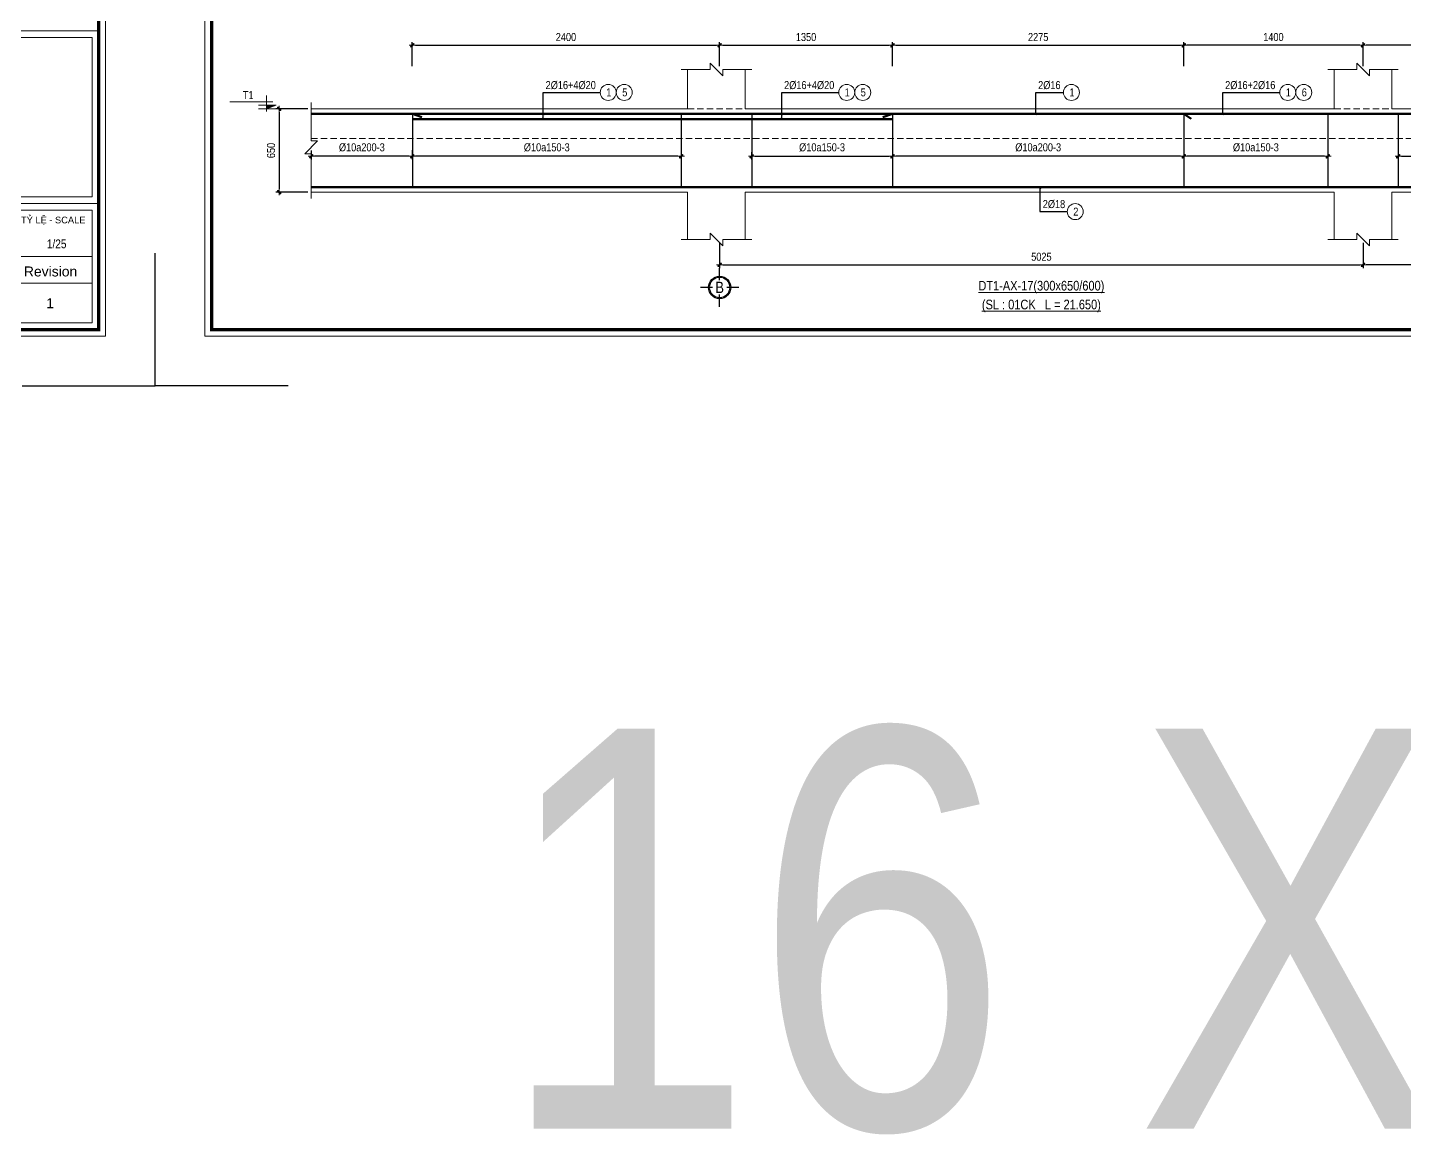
# Model space of a CAD drawing. Header units: millimetres. Extents: x 397144 to 8960116, y 345581 to 674207.
# Drawn here: x 4930854 to 4941607, y 642655 to 651302 of the extents above; entities that cross this region are included whole.
import ezdxf
from ezdxf.enums import TextEntityAlignment as Align

# ---------------------------------------------------------------- set-up
doc = ezdxf.new("R2010")
doc.units = ezdxf.units.MM
doc.header["$PDSIZE"] = -10
doc.linetypes.add('CENTER', pattern=[2, 1.25, -0.25, 0.25, -0.25])
doc.linetypes.add('HIDDEN', pattern=[0.375, 0.25, -0.125])
doc.layers.get('0').update_dxf_attribs({"linetype": 'CONTINUOUS'})
doc.layers.get('Defpoints').update_dxf_attribs({"color": 12, "linetype": 'CONTINUOUS'})
for name, color, linetype, lineweight in [('2', 2, 'CONTINUOUS', 20), ('CDAI', 8, 'CONTINUOUS', 30), ('CHUNHO', 7, 'CENTER', 13), ('CTHEP', 2, 'CONTINUOUS', 50), ('DBAO', 3, 'CONTINUOUS', 20), ('DGIONG', 4, 'CONTINUOUS', 13), ('KTH', 150, 'CONTINUOUS', 5), ('Net khuat', 8, 'HIDDEN', 13), ('STICK', 1, 'CONTINUOUS', 9), ('TEXT', 7, 'CONTINUOUS', 15)]:
    doc.layers.add(name, color=color, linetype=linetype, lineweight=lineweight)
doc.layers.add('8', color=8, linetype='CONTINUOUS')
doc.layers.add('HATCH', color=7, linetype='CONTINUOUS', lineweight=5, true_color=0x2491ff)
doc.styles.add('CHG_XX_Khung ten$0$A1 BORDER$0$ARIAL', font='arial.ttf')
doc.styles.add('CHG_XX_Khung ten$0$arial', font='arial.ttf')
doc.styles.add('HELVECONDENSE', font='VHELVCN_0.TTF')
doc.styles.add('Star-HelCon', font='VHELVCN_0.TTF')
doc.styles.add('TTP-HelCon', font='VHELVCN_0.TTF')
doc.styles.add('VNI-HELVE-CONDENSE', font='VHELVCN_0.TTF')
doc.dimstyles.new('kc-25', dxfattribs={"dimtxt": 62.5, "dimasz": 20, "dimexe": 20, "dimexo": 50, "dimgap": 25, "dimtad": 3, "dimdec": 0, "dimzin": 0, "dimdsep": 46, "dimtxsty": 'VNI-HELVE-CONDENSE', "dimblk": 'DIM', "dimcen": 2.5, "dimclrd": 256, "dimclre": 154, "dimclrt": 7, "dimaunit": 1, "dimadec": 0, "dimazin": 0, "dimtfac": 1, "dimtdec": 0, "dimtix": 1, "dimtmove": 0, "dimatfit": 3, "dimldrblk": 'DOT', "dimfxl": 1, "dimtolj": 1, "dimtzin": 0, "dimarcsym": 0})
doc.dimstyles.new('TTP-25', dxfattribs={"dimscale": 25, "dimtxt": 2.5, "dimasz": 1, "dimexe": 1, "dimexo": 1, "dimgap": 0.09, "dimtad": 0, "dimdec": 4, "dimrnd": 5, "dimzin": 9, "dimdsep": 46, "dimtxsty": 'TTP-HelCon', "dimblk": 'Stick1', "dimcen": 0.09, "dimdle": 1.5, "dimclrd": 256, "dimclre": 256, "dimclrt": 7, "dimadec": 0, "dimazin": 0, "dimtfac": 1, "dimtdec": 4, "dimtmove": 0, "dimatfit": 3, "dimldrblk": '_ArchTick1', "dimfxl": 1, "dimtvp": 1, "dimtolj": 1, "dimtzin": 0, "dimarcsym": 0})

# ---------------------------------------------------------------- blocks, each defined once
blk = doc.blocks.new('Stick1')
at = {"layer": 'STICK'}
h = blk.add_hatch(color=256, dxfattribs=at)
edge = h.paths.add_edge_path()
edge.add_line((0.3, 0.5), (-0.5, -0.3))
edge.add_arc((-0.4, -0.4), 0.141, 135, 315)
edge.add_line((-0.3, -0.5), (0.5, 0.3))
edge.add_arc((0.4, 0.4), 0.141, 315, 495)
blk.add_line((1, 0), (-1, 0), dxfattribs=at)
blk.add_lwpolyline([(0.3, 0.5), (-0.5, -0.3, 1), (-0.3, -0.5), (0.5, 0.3, 1), (0.3, 0.5, 1)], format="xyb", dxfattribs=at)
blk = doc.blocks.new('*D50')
at = {"layer": 'Defpoints', "color": 0, "transparency": 16777216}
for p in [(4933070, 650366), (4933070, 650296), (4933859, 650366)]:
    blk.add_point(p, dxfattribs=at)
at = {"layer": 'KTH', "lineweight": -2, "transparency": 16777216}
for p, q in [((4933070, 650341), (4933070, 650271)), ((4933834, 650296), (4933095, 650296)), ((4933859, 650341), (4933859, 650271))]:
    blk.add_line(p, q, dxfattribs=at)
at = {"layer": 'KTH', "lineweight": -2, "transparency": 16777216, "xscale": 25, "yscale": 25, "zscale": 25, "rotation": 180}
blk.add_blockref('Stick1', (4933070, 650296), dxfattribs=at)
at = {"layer": 'KTH', "lineweight": -2, "transparency": 16777216, "xscale": 25, "yscale": 25, "zscale": 25}
blk.add_blockref('Stick1', (4933859, 650296), dxfattribs=at)
at = {"layer": 'KTH', "color": 7, "transparency": 16777216, "insert": (4933465, 650365), "char_height": 62.5, "attachment_point": 5, "style": 'TTP-HelCon'}
blk.add_mtext('\\A1;Þ10a200-3', dxfattribs=at)
blk = doc.blocks.new('_ArchTick1')
at = {"color": 0, "const_width": 3.81}
blk.add_lwpolyline([(-12.7, -12.7), (12.7, 12.7)], dxfattribs=at)
blk = doc.blocks.new('*D51')
at = {"layer": 'Defpoints', "color": 0, "transparency": 16777216}
for p in [(4933069, 650666), (4932819, 650016), (4933069, 650016)]:
    blk.add_point(p, dxfattribs=at)
at = {"layer": 'KTH', "lineweight": -2, "transparency": 16777216}
for p, q in [((4933044, 650666), (4932794, 650666)), ((4932819, 650641), (4932819, 650041)), ((4933044, 650016), (4932794, 650016))]:
    blk.add_line(p, q, dxfattribs=at)
at = {"layer": 'KTH', "lineweight": -2, "transparency": 16777216, "xscale": 25, "yscale": 25, "zscale": 25}
for p, rotation in [((4932819, 650666), 90), ((4932819, 650016), 270)]:
    blk.add_blockref('Stick1', p, dxfattribs=dict(at, rotation=rotation))
at = {"layer": 'KTH', "color": 7, "transparency": 16777216, "insert": (4932756, 650341), "char_height": 62.5, "attachment_point": 5, "rotation": 90, "style": 'TTP-HelCon'}
blk.add_mtext('\\A1;650', dxfattribs=at)
blk = doc.blocks.new('CODE')
at = {"layer": 'DBAO'}
for p, q in [((-63, 0), (-138, 30)), ((-138, 30), (0, 30)), ((-138, 0), (0, 0)), ((-113, 55), (224, 55)), ((-63, -20), (-63, 105))]:
    blk.add_line(p, q, dxfattribs=at)
at = {"layer": 'HATCH', "color": 1}
blk.add_solid([(-63, 0), (-138, 30), (-63, 30)], dxfattribs=at)
blk = doc.blocks.new('*D52')
at = {"layer": 'Defpoints', "color": 0, "transparency": 16777216}
for p in [(4936259, 649646), (4941284, 649646), (4941284, 649448)]:
    blk.add_point(p, dxfattribs=at)
at = {"layer": 'KTH', "lineweight": -2, "transparency": 16777216}
for p, q in [((4936259, 649621), (4936259, 649423)), ((4941284, 649621), (4941284, 649423)), ((4936284, 649448), (4941259, 649448))]:
    blk.add_line(p, q, dxfattribs=at)
at = {"layer": 'KTH', "lineweight": -2, "transparency": 16777216, "xscale": 25, "yscale": 25, "zscale": 25, "rotation": 180}
blk.add_blockref('Stick1', (4936259, 649448), dxfattribs=at)
at = {"layer": 'KTH', "lineweight": -2, "transparency": 16777216, "xscale": 25, "yscale": 25, "zscale": 25}
blk.add_blockref('Stick1', (4941284, 649448), dxfattribs=at)
at = {"layer": 'KTH', "color": 7, "transparency": 16777216, "insert": (4938772, 649511), "char_height": 62.5, "attachment_point": 5, "style": 'TTP-HelCon'}
blk.add_mtext('\\A1;5025', dxfattribs=at)
blk = doc.blocks.new('dau truc')
blk.add_circle((0, 0), 180)
at = {"layer": '8'}
for p, q in [((0, 127), (0, 345)), ((-127, 0), (-345, 0)), ((345, 0), (127, 0)), ((0, -345), (0, -127))]:
    blk.add_line(p, q, dxfattribs=at)
blk.add_circle((0, 0), 200, dxfattribs=at)
at = {"layer": 'TEXT', "style": 'HELVECONDENSE'}
blk.add_attdef('A', text='', height=233, dxfattribs=at).set_placement((0, 0), align=Align.MIDDLE)
blk = doc.blocks.new('*D53')
at = {"layer": 'Defpoints', "color": 0, "transparency": 16777216}
for p in [(4936259, 651163), (4933859, 650974), (4936259, 650974)]:
    blk.add_point(p, dxfattribs=at)
at = {"layer": 'KTH', "lineweight": -2, "transparency": 16777216}
for p, q in [((4933859, 650999), (4933859, 651188)), ((4933884, 651163), (4936234, 651163)), ((4936259, 650999), (4936259, 651188))]:
    blk.add_line(p, q, dxfattribs=at)
at = {"layer": 'KTH', "lineweight": -2, "transparency": 16777216, "xscale": 25, "yscale": 25, "zscale": 25, "rotation": 180}
blk.add_blockref('Stick1', (4933859, 651163), dxfattribs=at)
at = {"layer": 'KTH', "lineweight": -2, "transparency": 16777216, "xscale": 25, "yscale": 25, "zscale": 25}
blk.add_blockref('Stick1', (4936259, 651163), dxfattribs=at)
at = {"layer": 'KTH', "color": 7, "transparency": 16777216, "insert": (4935059, 651227), "char_height": 62.5, "attachment_point": 5, "style": 'TTP-HelCon'}
blk.add_mtext('\\A1;2400', dxfattribs=at)
blk = doc.blocks.new('*D54')
at = {"layer": 'Defpoints', "color": 0, "transparency": 16777216}
for p in [(4937609, 651163), (4936259, 650974), (4937609, 650974)]:
    blk.add_point(p, dxfattribs=at)
at = {"layer": 'KTH', "lineweight": -2, "transparency": 16777216}
for p, q in [((4936259, 650999), (4936259, 651188)), ((4936284, 651163), (4937584, 651163)), ((4937609, 650999), (4937609, 651188))]:
    blk.add_line(p, q, dxfattribs=at)
at = {"layer": 'KTH', "lineweight": -2, "transparency": 16777216, "xscale": 25, "yscale": 25, "zscale": 25, "rotation": 180}
blk.add_blockref('Stick1', (4936259, 651163), dxfattribs=at)
at = {"layer": 'KTH', "lineweight": -2, "transparency": 16777216, "xscale": 25, "yscale": 25, "zscale": 25}
blk.add_blockref('Stick1', (4937609, 651163), dxfattribs=at)
at = {"layer": 'KTH', "color": 7, "transparency": 16777216, "insert": (4936934, 651227), "char_height": 62.5, "attachment_point": 5, "style": 'TTP-HelCon'}
blk.add_mtext('\\A1;1350', dxfattribs=at)
blk = doc.blocks.new('*D56')
at = {"layer": 'Defpoints', "color": 0, "transparency": 16777216}
for p in [(4933859, 650370), (4933859, 650296), (4935959, 650353)]:
    blk.add_point(p, dxfattribs=at)
at = {"layer": 'KTH', "lineweight": -2, "transparency": 16777216}
for p, q in [((4933859, 650345), (4933859, 650271)), ((4935934, 650296), (4933884, 650296)), ((4935959, 650328), (4935959, 650271))]:
    blk.add_line(p, q, dxfattribs=at)
at = {"layer": 'KTH', "lineweight": -2, "transparency": 16777216, "xscale": 25, "yscale": 25, "zscale": 25, "rotation": 180}
blk.add_blockref('Stick1', (4933859, 650296), dxfattribs=at)
at = {"layer": 'KTH', "lineweight": -2, "transparency": 16777216, "xscale": 25, "yscale": 25, "zscale": 25}
blk.add_blockref('Stick1', (4935959, 650296), dxfattribs=at)
at = {"layer": 'KTH', "color": 7, "transparency": 16777216, "insert": (4934909, 650365), "char_height": 62.5, "attachment_point": 5, "style": 'TTP-HelCon'}
blk.add_mtext('\\A1;Þ10a150-3', dxfattribs=at)
blk = doc.blocks.new('*D59')
at = {"layer": 'Defpoints', "color": 0, "transparency": 16777216}
for p in [(4937609, 650370), (4936509, 650353), (4937609, 650296)]:
    blk.add_point(p, dxfattribs=at)
at = {"layer": 'KTH', "lineweight": -2, "transparency": 16777216}
for p, q in [((4936509, 650328), (4936509, 650271)), ((4936534, 650296), (4937584, 650296)), ((4937609, 650345), (4937609, 650271))]:
    blk.add_line(p, q, dxfattribs=at)
at = {"layer": 'KTH', "lineweight": -2, "transparency": 16777216, "xscale": 25, "yscale": 25, "zscale": 25, "rotation": 180}
blk.add_blockref('Stick1', (4936509, 650296), dxfattribs=at)
at = {"layer": 'KTH', "lineweight": -2, "transparency": 16777216, "xscale": 25, "yscale": 25, "zscale": 25}
blk.add_blockref('Stick1', (4937609, 650296), dxfattribs=at)
at = {"layer": 'KTH', "color": 7, "transparency": 16777216, "insert": (4937059, 650365), "char_height": 62.5, "attachment_point": 5, "style": 'TTP-HelCon'}
blk.add_mtext('\\A1;Þ10a150-3', dxfattribs=at)
blk = doc.blocks.new('DIM')
h = blk.add_hatch(color=1)
h.paths.add_polyline_path([(0.49, 0.29, 1), (0.29, 0.49), (-0.19, 0), (0.19, 0)])
h.paths.add_polyline_path([(0.19, 0), (-0.19, 0), (-0.49, -0.29, 1), (-0.29, -0.49)])
at = {"color": 9}
for p, q in [((-0.19, 0), (-1.5, 0)), ((0.19, 0), (1.5, 0))]:
    blk.add_line(p, q, dxfattribs=at)
at = {"color": 1}
for p, q in [((-0.49, -0.29), (0.29, 0.49)), ((-0.29, -0.49), (0.49, 0.29)), ((-0.19, 0), (0.19, 0))]:
    blk.add_line(p, q, dxfattribs=at)
blk.add_arc((-0.39, -0.39), 0.138, 135, 315, dxfattribs=at)
blk = doc.blocks.new('*D61')
at = {"layer": 'Defpoints', "color": 0, "transparency": 16777216}
for p in [(4942709, 650370), (4941559, 650366), (4942709, 650296)]:
    blk.add_point(p, dxfattribs=at)
at = {"layer": 'KTH', "lineweight": -2, "transparency": 16777216}
for p, q in [((4941559, 650341), (4941559, 650271)), ((4941584, 650296), (4942684, 650296)), ((4942709, 650345), (4942709, 650271))]:
    blk.add_line(p, q, dxfattribs=at)
at = {"layer": 'KTH', "lineweight": -2, "transparency": 16777216, "xscale": 25, "yscale": 25, "zscale": 25, "rotation": 180}
blk.add_blockref('Stick1', (4941559, 650296), dxfattribs=at)
at = {"layer": 'KTH', "lineweight": -2, "transparency": 16777216, "xscale": 25, "yscale": 25, "zscale": 25}
blk.add_blockref('Stick1', (4942709, 650296), dxfattribs=at)
at = {"layer": 'KTH', "color": 7, "transparency": 16777216, "insert": (4942134, 650365), "char_height": 62.5, "attachment_point": 5, "style": 'TTP-HelCon'}
blk.add_mtext('\\A1;Þ10a150-3', dxfattribs=at)
blk = doc.blocks.new('*D62')
at = {"layer": 'Defpoints', "color": 0, "transparency": 16777216}
for p in [(4941284, 651163), (4941284, 650974), (4942709, 650974)]:
    blk.add_point(p, dxfattribs=at)
at = {"layer": 'KTH', "lineweight": -2, "transparency": 16777216}
for p, q in [((4941284, 650999), (4941284, 651188)), ((4942684, 651163), (4941309, 651163)), ((4942709, 650999), (4942709, 651188))]:
    blk.add_line(p, q, dxfattribs=at)
at = {"layer": 'KTH', "lineweight": -2, "transparency": 16777216, "xscale": 25, "yscale": 25, "zscale": 25, "rotation": 180}
blk.add_blockref('Stick1', (4941284, 651163), dxfattribs=at)
at = {"layer": 'KTH', "lineweight": -2, "transparency": 16777216, "xscale": 25, "yscale": 25, "zscale": 25}
blk.add_blockref('Stick1', (4942709, 651163), dxfattribs=at)
at = {"layer": 'KTH', "color": 7, "transparency": 16777216, "insert": (4941997, 651227), "char_height": 62.5, "attachment_point": 5, "style": 'TTP-HelCon'}
blk.add_mtext('\\A1;1425', dxfattribs=at)
blk = doc.blocks.new('*D63')
at = {"layer": 'Defpoints', "color": 0, "transparency": 16777216}
for p in [(4939884, 651163), (4939884, 650974), (4941284, 650974)]:
    blk.add_point(p, dxfattribs=at)
at = {"layer": 'KTH', "lineweight": -2, "transparency": 16777216}
for p, q in [((4939884, 650999), (4939884, 651188)), ((4941259, 651163), (4939909, 651163)), ((4941284, 650999), (4941284, 651188))]:
    blk.add_line(p, q, dxfattribs=at)
at = {"layer": 'KTH', "lineweight": -2, "transparency": 16777216, "xscale": 25, "yscale": 25, "zscale": 25, "rotation": 180}
blk.add_blockref('Stick1', (4939884, 651163), dxfattribs=at)
at = {"layer": 'KTH', "lineweight": -2, "transparency": 16777216, "xscale": 25, "yscale": 25, "zscale": 25}
blk.add_blockref('Stick1', (4941284, 651163), dxfattribs=at)
at = {"layer": 'KTH', "color": 7, "transparency": 16777216, "insert": (4940584, 651227), "char_height": 62.5, "attachment_point": 5, "style": 'TTP-HelCon'}
blk.add_mtext('\\A1;1400', dxfattribs=at)
blk = doc.blocks.new('*D64')
at = {"layer": 'Defpoints', "color": 0, "transparency": 16777216}
for p in [(4939884, 650370), (4939884, 650296), (4941009, 650353)]:
    blk.add_point(p, dxfattribs=at)
at = {"layer": 'KTH', "lineweight": -2, "transparency": 16777216}
for p, q in [((4939884, 650345), (4939884, 650271)), ((4940984, 650296), (4939909, 650296)), ((4941009, 650328), (4941009, 650271))]:
    blk.add_line(p, q, dxfattribs=at)
at = {"layer": 'KTH', "lineweight": -2, "transparency": 16777216, "xscale": 25, "yscale": 25, "zscale": 25, "rotation": 180}
blk.add_blockref('Stick1', (4939884, 650296), dxfattribs=at)
at = {"layer": 'KTH', "lineweight": -2, "transparency": 16777216, "xscale": 25, "yscale": 25, "zscale": 25}
blk.add_blockref('Stick1', (4941009, 650296), dxfattribs=at)
at = {"layer": 'KTH', "color": 7, "transparency": 16777216, "insert": (4940447, 650365), "char_height": 62.5, "attachment_point": 5, "style": 'TTP-HelCon'}
blk.add_mtext('\\A1;Þ10a150-3', dxfattribs=at)
blk = doc.blocks.new('*D65')
at = {"layer": 'Defpoints', "color": 0, "transparency": 16777216}
for p in [(4939884, 651163), (4937609, 650974), (4939884, 650974)]:
    blk.add_point(p, dxfattribs=at)
at = {"layer": 'KTH', "lineweight": -2, "transparency": 16777216}
for p, q in [((4937609, 650999), (4937609, 651188)), ((4937634, 651163), (4939859, 651163)), ((4939884, 650999), (4939884, 651188))]:
    blk.add_line(p, q, dxfattribs=at)
at = {"layer": 'KTH', "lineweight": -2, "transparency": 16777216, "xscale": 25, "yscale": 25, "zscale": 25, "rotation": 180}
blk.add_blockref('Stick1', (4937609, 651163), dxfattribs=at)
at = {"layer": 'KTH', "lineweight": -2, "transparency": 16777216, "xscale": 25, "yscale": 25, "zscale": 25}
blk.add_blockref('Stick1', (4939884, 651163), dxfattribs=at)
at = {"layer": 'KTH', "color": 7, "transparency": 16777216, "insert": (4938747, 651227), "char_height": 62.5, "attachment_point": 5, "style": 'TTP-HelCon'}
blk.add_mtext('\\A1;2275', dxfattribs=at)
blk = doc.blocks.new('*D66')
at = {"layer": 'Defpoints', "color": 0, "transparency": 16777216}
for p in [(4937609, 650370), (4939884, 650370), (4937609, 650296)]:
    blk.add_point(p, dxfattribs=at)
at = {"layer": 'KTH', "lineweight": -2, "transparency": 16777216}
for p, q in [((4937609, 650345), (4937609, 650271)), ((4939859, 650296), (4937634, 650296)), ((4939884, 650345), (4939884, 650271))]:
    blk.add_line(p, q, dxfattribs=at)
at = {"layer": 'KTH', "lineweight": -2, "transparency": 16777216, "xscale": 25, "yscale": 25, "zscale": 25, "rotation": 180}
blk.add_blockref('Stick1', (4937609, 650296), dxfattribs=at)
at = {"layer": 'KTH', "lineweight": -2, "transparency": 16777216, "xscale": 25, "yscale": 25, "zscale": 25}
blk.add_blockref('Stick1', (4939884, 650296), dxfattribs=at)
at = {"layer": 'KTH', "color": 7, "transparency": 16777216, "insert": (4938747, 650365), "char_height": 62.5, "attachment_point": 5, "style": 'TTP-HelCon'}
blk.add_mtext('\\A1;Þ10a200-3', dxfattribs=at)
blk = doc.blocks.new('*D67')
at = {"layer": 'Defpoints', "color": 0, "transparency": 16777216}
for p in [(4941284, 649646), (4946709, 649646), (4941284, 649448)]:
    blk.add_point(p, dxfattribs=at)
at = {"layer": 'KTH', "lineweight": -2, "transparency": 16777216}
for p, q in [((4941284, 649621), (4941284, 649423)), ((4946709, 649621), (4946709, 649423)), ((4946684, 649448), (4941309, 649448))]:
    blk.add_line(p, q, dxfattribs=at)
at = {"layer": 'KTH', "lineweight": -2, "transparency": 16777216, "xscale": 25, "yscale": 25, "zscale": 25, "rotation": 180}
blk.add_blockref('Stick1', (4941284, 649448), dxfattribs=at)
at = {"layer": 'KTH', "lineweight": -2, "transparency": 16777216, "xscale": 25, "yscale": 25, "zscale": 25}
blk.add_blockref('Stick1', (4946709, 649448), dxfattribs=at)
at = {"layer": 'KTH', "color": 7, "transparency": 16777216, "insert": (4943997, 649511), "char_height": 62.5, "attachment_point": 5, "style": 'TTP-HelCon'}
blk.add_mtext('\\A1;5425', dxfattribs=at)
blk = doc.blocks.new('CHG_XX_Khung ten')
for p, q in [((687, 107), (824, 107)), ((687, 55), (824, 55))]:
    blk.add_line(p, q)
at = {"linetype": 'Continuous'}
blk.add_line((689, 39), (822, 39), dxfattribs=at)
blk.add_lwpolyline([(15, 579), (826, 579), (826, 15), (15, 15)], close=True)
at = {"color": 4, "linetype": 'Continuous', "const_width": 1}
blk.add_lwpolyline([(17, 577), (824, 577), (824, 17), (17, 17)], close=True, dxfattribs=at)
at = {"linetype": 'Continuous'}
for points in [[(689, 105), (822, 105), (822, 57), (689, 57)], [(689, 53), (822, 53), (822, 31), (689, 31)], [(822, 19), (689, 19), (689, 31), (822, 31)]]:
    blk.add_lwpolyline(points, close=True, dxfattribs=at)
at = {"layer": 'Defpoints', "color": 1, "ltscale": 2}
for points in [[(40.06, 0), (0, 0), (0, 40)], [(800.94, 0), (841, 0), (841, 40)]]:
    blk.add_lwpolyline(points, dxfattribs=at)
at = {"style": 'CHG_XX_Khung ten$0$A1 BORDER$0$ARIAL'}
blk.add_text('TỶ LỆ - SCALE', height=2, dxfattribs=at).set_placement((820, 50), align=Align.MIDDLE_RIGHT)
for s, style, p in [('Revision', 'CHG_XX_Khung ten$0$A1 BORDER$0$ARIAL', (809.5, 34.5)), ('1', 'CHG_XX_Khung ten$0$arial', (809.36, 24.93))]:
    blk.add_text(s, height=3, dxfattribs=dict(style=style)).set_placement(p, align=Align.MIDDLE_CENTER)

msp = doc.modelspace()

# ---------------------------------------------------------------- linework, layer by layer
at = {"layer": 'CDAI', "ltscale": 52.5}
for p, q in [((4933859.37674, 650630.56774), (4933859.37674, 650050.56774)), ((4935959.37674, 650630.56774), (4935959.37674, 650050.56774)), ((4936509.37674, 650630.56774), (4936509.37674, 650050.56774)), ((4937609.37674, 650630.56774), (4937609.37674, 650050.56774)), ((4939884.37674, 650630.56774), (4939884.37674, 650050.56774)), ((4939884.37674, 650630.56774), (4939884.37674, 650050.56774)), ((4941009.37674, 650630.56774), (4941009.37674, 650050.56774)), ((4941009.37674, 650630.56774), (4941009.37674, 650050.56774)), ((4941559.37674, 650630.56774), (4941559.37674, 650050.56774)), ((4941559.37674, 650630.56774), (4941559.37674, 650050.56774))]:
    msp.add_line(p, q, dxfattribs=at)
at = {"layer": 'CTHEP'}
for p, q in [((4933934.37674, 650601.56774), (4933859.37674, 650626.56774)), ((4937534.37674, 650601.56774), (4937609.37674, 650626.56774)), ((4939884.37674, 650626.56774), (4939941.37368, 650587.42871))]:
    msp.add_line(p, q, dxfattribs=at)
for points in [[(4946679.37674, 650626.56774), (4933069.37674, 650626.56774)], [(4933069.37674, 650054.56774), (4946639.83768, 650054.56774)]]:
    msp.add_lwpolyline(points, dxfattribs=at)
at = {"layer": 'DBAO'}
for points in [[(4936009.37674, 650973.96208), (4936009.37674, 650665.56774)], [(4936459.37674, 650973.96208), (4936459.37674, 650665.56774)], [(4941059.37674, 650973.96208), (4941059.37674, 650665.56774)], [(4941509.37674, 650973.96208), (4941509.37674, 650665.56774)], [(4933069.37674, 650665.56774), (4936009.37674, 650665.56774)], [(4936459.37674, 650665.56774), (4941059.37674, 650665.56774)], [(4941509.37674, 650665.56774), (4946709.37675, 650665.56774), (4946709.37675, 650015.56774), (4941509.37674, 650015.56774)], [(4933069.37674, 650015.56774), (4936009.37674, 650015.56774)], [(4936009.37674, 649645.56774), (4936009.37674, 650015.56774)], [(4936459.37674, 650015.56774), (4941059.37674, 650015.56774)], [(4936459.37674, 649645.56774), (4936459.37674, 650015.56774)], [(4941059.37674, 649645.56774), (4941059.37674, 650015.56774)], [(4941509.37674, 649645.56774), (4941509.37674, 650015.56774)]]:
    msp.add_lwpolyline(points, dxfattribs=at)
at = {"layer": 'DGIONG'}
for points in [[(4935959.37674, 650973.96208), (4936184.37674, 650973.96208), (4936184.37674, 651023.96208), (4936284.37674, 650923.96208), (4936284.37674, 650973.96208), (4936509.37674, 650973.96208)], [(4941009.37674, 650973.96208), (4941234.37674, 650973.96208), (4941234.37674, 651023.96208), (4941334.37674, 650923.96208), (4941334.37674, 650973.96208), (4941559.37674, 650973.96208)], [(4933069.37674, 650715.56774), (4933069.37674, 650415.56774), (4933119.37674, 650415.56774), (4933019.37674, 650315.56774), (4933069.37674, 650315.56774), (4933069.37674, 649965.56774)], [(4935959.37674, 649645.56774), (4936184.37674, 649645.56774), (4936184.37674, 649695.56774), (4936284.37674, 649595.56774), (4936284.37674, 649645.56774), (4936509.37674, 649645.56774)], [(4941009.37674, 649645.56774), (4941234.37674, 649645.56774), (4941234.37674, 649695.56774), (4941334.37674, 649595.56774), (4941334.37674, 649645.56774), (4941559.37674, 649645.56774)]]:
    msp.add_lwpolyline(points, dxfattribs=at)
for centre in [(4939006.67153, 650795.07685), (4940696.13011, 650795.07685), (4940821.13011, 650795.07685), (4939036.53262, 649863.52348)]:
    msp.add_circle(centre, 62.5, dxfattribs=at)
at = {"layer": 'Net khuat', "ltscale": 200}
for p, q in [((4936009.37674, 650665.56774), (4936459.37674, 650665.56774)), ((4941059.37674, 650665.56774), (4941509.37674, 650665.56774))]:
    msp.add_line(p, q, dxfattribs=at)
msp.add_lwpolyline([(4933069.37674, 650435.56774), (4946409.37675, 650435.56774), (4946409.37675, 650015.56774), (4946409.37675, 650015.56774), (4946709.37675, 650015.56774)], dxfattribs=at)

# ---------------------------------------------------------------- block references
at = {"layer": '2', "ltscale": 300}
ref = msp.add_blockref('dau truc', (4936259.37674, 649271.72534), dxfattribs=dict(at, xscale=0.4367131292819977, yscale=0.4367131292819977, zscale=0.4367131292819977))
ref.add_attrib('A', 'B', dxfattribs={"layer": 'TEXT', "height": 87.5, "style": 'HELVECONDENSE'}).set_placement((4936259.37674, 649271.72534), align=Align.MIDDLE)
at = {"layer": 'KTH', "linetype": 'Continuous', "xscale": -1}
msp.add_blockref('CODE', (4932656.87674, 650665.56774), dxfattribs=at)

# ---------------------------------------------------------------- texts
at = {"layer": 'CHUNHO', "style": 'Star-HelCon'}
msp.add_text('1/25', height=68.75, dxfattribs=at).set_placement((4931081.54369, 649577.45962), align=Align.CENTER)
at = {"layer": 'TEXT', "style": 'TTP-HelCon'}
msp.add_text('T1    ', height=62.5, dxfattribs=at).set_placement((4932699.14341, 650742.56274), align=Align.RIGHT)
for s, p in [('2Þ16', (4938746.54764, 650820.9298)), ('2Þ16+2Þ16', (4940207.12809, 650820.9298)), ('2Þ18', (4938782.72476, 649891.42054))]:
    msp.add_text(s, height=62.5, dxfattribs=at).set_placement(p)
at = {"layer": 'TEXT', "style": 'Star-HelCon'}
for s, p in [('1', (4939010.8382, 650795.07685)), ('1', (4940700.29677, 650795.07685)), ('6', (4940825.29677, 650795.07685)), ('2', (4939040.69929, 649863.52348))]:
    msp.add_text(s, height=62.5, dxfattribs=at).set_placement(p, align=Align.MIDDLE)
at = {"layer": 'TEXT', "style": 'TTP-HelCon'}
for s, p in [('%%UDT1-AX-17(300x650/600)', (4938771.87674, 649247.58987)), ('%%U(SL : 01CK   L = 21.650)', (4938771.87674, 649100.69528))]:
    msp.add_text(s, height=75, dxfattribs=at).set_placement(p, align=Align.CENTER)
at = {"layer": 'TEXT', "color": 1, "style": 'TTP-HelCon'}
msp.add_text(' 16 X9-21', height=3125, dxfattribs=at).set_placement((4933538.89495, 642699.06891))

# ---------------------------------------------------------------- dimensions: what is measured, and where the dimension line sits
at = {"layer": 'KTH'}
for base, p1, p2, angle, picture, middle in [((4936259.37674, 651162.96208), (4933859.37674, 650973.96208), (4936259.37674, 650973.96208), 180, '*D53', (4935059.37674, 651226.79542)), ((4937609.37674, 651162.96208), (4936259.37674, 650973.96208), (4937609.37674, 650973.96208), 180, '*D54', (4936934.37674, 651226.79542)), ((4939884.37674, 651162.96208), (4937609.37674, 650973.96208), (4939884.37674, 650973.96208), 180, '*D65', (4938746.87674, 651226.79542)), ((4932819.37674, 650015.56774), (4933069.37674, 650665.56774), (4933069.37674, 650015.56774), 270, '*D51', (4932755.54341, 650340.56774)), ((4941284.37674, 649447.58987), (4936259.37674, 649645.56774), (4941284.37674, 649645.56774), 180, '*D52', (4938771.87674, 649511.42321))]:
    dim = msp.add_linear_dim(base=base, p1=p1, p2=p2, angle=angle, dimstyle='TTP-25', override={"dimtmove": 1}, dxfattribs=at)
    dim.commit()
    dim.dimension.update_dxf_attribs({"geometry": picture, "text_midpoint": middle})
for base, p1, p2, picture, middle in [((4939884.37674, 651162.96208), (4941284.37674, 650973.96208), (4939884.37674, 650973.96208), '*D63', (4940584.37674, 651226.79542)), ((4941284.37674, 651162.96208), (4942709.37674, 650973.96208), (4941284.37674, 650973.96208), '*D62', (4941996.87674, 651226.79542)), ((4941284.37674, 649447.58987), (4946709.37675, 649645.56774), (4941284.37674, 649645.56774), '*D67', (4943996.87674, 649511.42321))]:
    dim = msp.add_linear_dim(base=base, p1=p1, p2=p2, dimstyle='TTP-25', override={"dimtmove": 1}, dxfattribs=at)
    dim.commit()
    dim.dimension.update_dxf_attribs({"geometry": picture, "text_midpoint": middle})
for base, p1, p2, text, picture, middle in [((4933070.14419, 650295.55456), (4933859.37674, 650365.56774), (4933070.14419, 650366.33519), 'Þ10a200-3', '*D50', (4933464.76046, 650365.47123)), ((4933859.37674, 650295.55456), (4935959.37674, 650353.02791), (4933859.37674, 650369.55457), 'Þ10a150-3', '*D56', (4934909.37674, 650365.47123)), ((4937609.37674, 650295.55456), (4939884.37674, 650369.55457), (4937609.37674, 650369.55457), 'Þ10a200-3', '*D66', (4938746.87674, 650365.47123)), ((4939884.37674, 650295.55456), (4941009.37674, 650353.02791), (4939884.37674, 650369.55457), 'Þ10a150-3', '*D64', (4940446.87674, 650365.47123))]:
    dim = msp.add_linear_dim(base=base, p1=p1, p2=p2, angle=180, text=text, dimstyle='TTP-25', override={"dimtmove": 1}, dxfattribs=at)
    dim.commit()
    dim.dimension.update_dxf_attribs({"geometry": picture, "text_midpoint": middle})
for base, p1, p2, picture, middle in [((4937609.37674, 650295.55456), (4936509.37674, 650353.02791), (4937609.37674, 650369.55457), '*D59', (4937059.37674, 650365.47123)), ((4942709.37674, 650295.55456), (4941559.37674, 650365.56774), (4942709.37674, 650369.55457), '*D61', (4942134.37674, 650365.47123))]:
    dim = msp.add_linear_dim(base=base, p1=p1, p2=p2, text='Þ10a150-3', dimstyle='TTP-25', override={"dimtmove": 1}, dxfattribs=at)
    dim.commit()
    dim.dimension.update_dxf_attribs({"geometry": picture, "text_midpoint": middle})

# ---------------------------------------------------------------- leaders
at = {"layer": 'DGIONG'}
for points in [[(4938728.03587, 650626.56774), (4938728.03561, 650795.07685), (4938944.17153, 650795.07685)], [(4940188.61632, 650626.56774), (4940188.61605, 650795.07685), (4940633.63011, 650795.07685)], [(4938759.71299, 650050.56774), (4938759.71273, 649863.52348), (4938974.03262, 649863.52348)]]:
    msp.add_leader(points, dimstyle='kc-25', override={"dimtad": 0, "dimldrblk": 'ArchTick', "dimfxl": 100, "dimarcsym": 1}, dxfattribs=at)

# ---------------------------------------------------------------- next in the draw order: block references
at = {"layer": 'KTH', "ltscale": 0.8, "xscale": 25.92478421702978, "yscale": 25.92478421702978, "zscale": 25.92478421702978}
msp.add_blockref('CHG_XX_Khung ten', (4910047.85616, 648501.85593), dxfattribs=at)

# ---------------------------------------------------------------- next in the draw order: block references
msp.add_blockref('CHG_XX_Khung ten', (4931850.59969, 648501.85593), dxfattribs=at)

# ---------------------------------------------------------------- next in the draw order: linework, layer by layer
at = {"layer": 'CTHEP'}
msp.add_line((4933859.37674, 650586.56774), (4937609.37674, 650586.56774), dxfattribs=at)
at = {"layer": 'DGIONG'}
for centre in [(4935389.1602, 650795.07685), (4935514.1602, 650795.07685), (4937251.67071, 650795.07685), (4937376.67071, 650795.07685)]:
    msp.add_circle(centre, 62.5, dxfattribs=at)

# ---------------------------------------------------------------- next in the draw order: texts
at = {"layer": 'TEXT', "style": 'TTP-HelCon'}
for p in [(4934900.15818, 650820.9298), (4936762.66868, 650820.9298)]:
    msp.add_text('2Þ16+4Þ20', height=62.5, dxfattribs=at).set_placement(p)
at = {"layer": 'TEXT', "style": 'Star-HelCon'}
for s, p in [('1', (4935393.32687, 650795.07685)), ('5', (4935518.32687, 650795.07685)), ('1', (4937255.83737, 650795.07685)), ('5', (4937380.83737, 650795.07685))]:
    msp.add_text(s, height=62.5, dxfattribs=at).set_placement(p, align=Align.MIDDLE)

# ---------------------------------------------------------------- next in the draw order: leaders
at = {"layer": 'DGIONG'}
for points in [[(4934881.64641, 650626.56774), (4934881.64615, 650795.07685), (4935326.6602, 650795.07685)], [(4934881.64641, 650586.56774), (4934881.64615, 650795.07685), (4935326.6602, 650795.07685)], [(4936744.15691, 650626.56774), (4936744.15665, 650795.07685), (4937189.17071, 650795.07685)], [(4936744.15691, 650586.56774), (4936744.15665, 650795.07685), (4937189.17071, 650795.07685)]]:
    msp.add_leader(points, dimstyle='kc-25', override={"dimtad": 0, "dimldrblk": 'ArchTick', "dimfxl": 100, "dimarcsym": 1}, dxfattribs=at)

doc.saveas('drawing.dxf')
